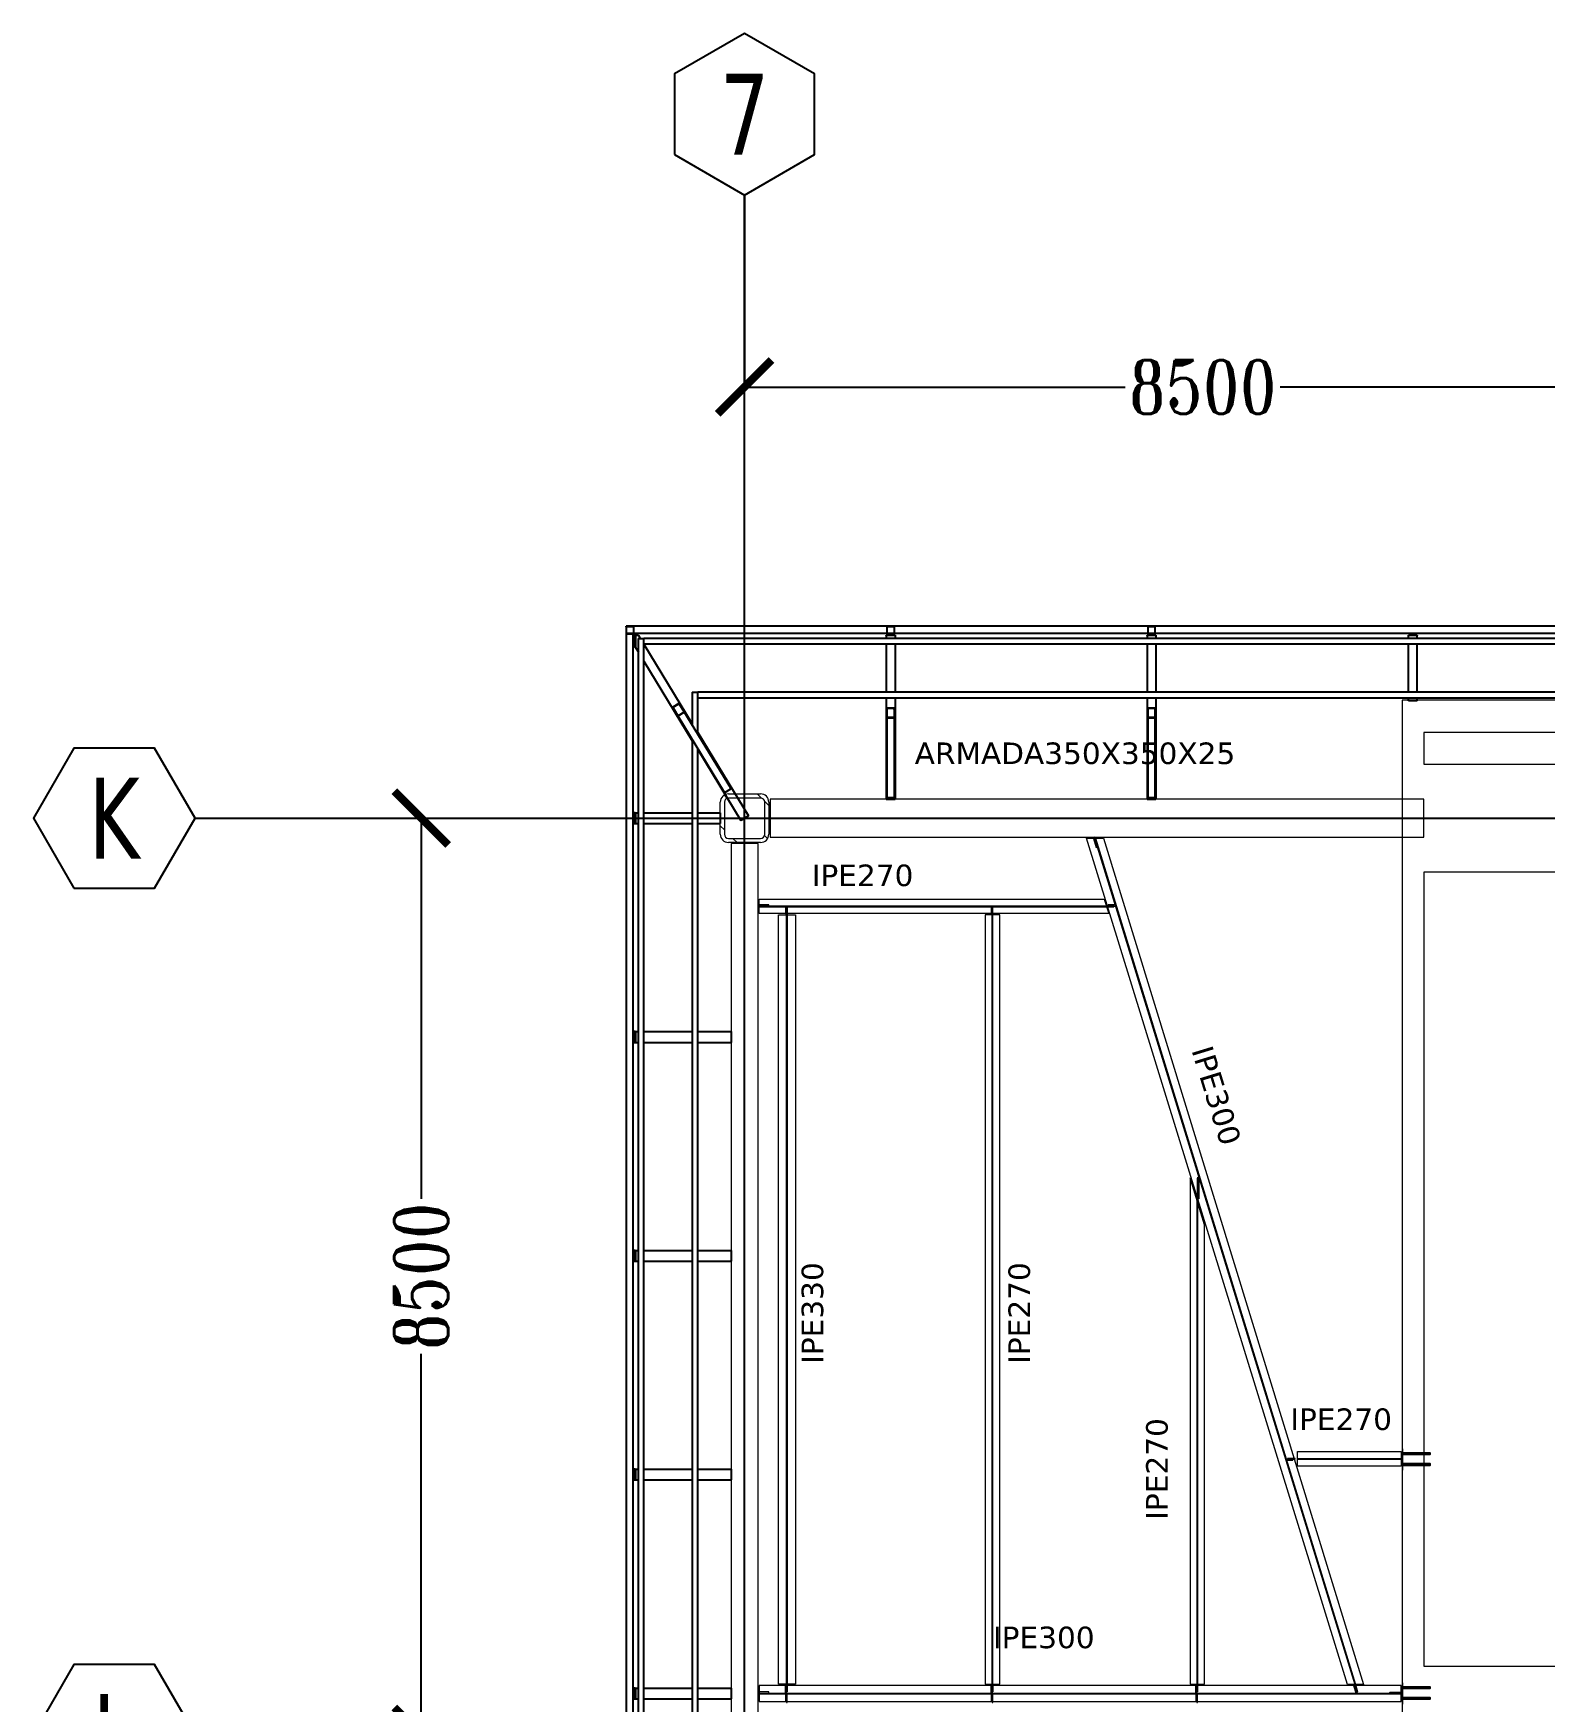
# Model space of a CAD drawing. Header units: millimetres. Extents: x -3255 to 78627, y -21906 to 33736.
# Drawn here: x -2570 to 11461, y 17295 to 32781 of the extents above; entities that cross this region are included whole.
import ezdxf
from ezdxf.enums import TextEntityAlignment as Align

# ---------------------------------------------------------------- set-up
doc = ezdxf.new("R2010")
doc.units = ezdxf.units.MM
doc.header["$LTSCALE"] = 0.9
for name, color, linetype, lineweight in [('0-3', 250, 'Continuous', 5), ('A_ALMA', 8, 'Continuous', 5), ('E_COLUMNAS-1', 254, 'Continuous', 25), ('E_COLUMNAS-2', 1, 'Continuous', 9), ('E_COLUMNAS-3', 1, 'Continuous', 35), ('E_TEXTO', 3, 'Continuous', 9), ('E_VIGAS', 8, 'Continuous', 9), ('E_VIGAS-1', 5, 'Continuous', 25), ('E_VIGAS-2', 10, 'Continuous', 25), ('E_VIGAS-3', 5, 'Continuous', 25), ('HCB-PLATINA', 4, 'Continuous', 15), ('HCB-VIGAS', 4, 'Continuous', 15), ('S-COLS-HDLN-1', 52, 'Continuous', 9), ('VIGAS_HCB', 4, 'Continuous', 15)]:
    doc.layers.add(name, color=color, linetype=linetype, lineweight=lineweight)
for name, color, linetype in [('COTAS', 8, 'Continuous'), ('HCB-ANCLAJE', 5, 'Continuous'), ('HCB-EJES', 1, 'Continuous'), ('HCB-ROTULOS', 2, 'Continuous')]:
    doc.layers.add(name, color=color, linetype=linetype)
doc.styles.add('ROMANT', font='romant.shx', dxfattribs={"width": 0.8})
doc.styles.add('VERDANA', font='verdana.ttf')
doc.dimstyles.new('1.125', dxfattribs={"dimscale": 0, "dimtxt": 500, "dimasz": 500, "dimexe": 4, "dimexo": 4, "dimgap": 15, "dimtad": 0, "dimdec": 0, "dimzin": 4, "dimdsep": 46, "dimtxsty": 'ROMANT', "dimblk": 'ARCHTICK', "dimcen": -10, "dimclrd": 256, "dimclrt": 3, "dimadec": 0, "dimazin": 0, "dimtfac": 1, "dimtdec": 0, "dimtix": 1, "dimtmove": 0, "dimatfit": 0, "dimldrblk": 'OBLIQUE', "dimfxl": 0.05, "dimtolj": 1, "dimtzin": 0, "dimarcsym": 0})

# ---------------------------------------------------------------- blocks, each defined once
blk = doc.blocks.new('EST_SFM_VIGA-METALICA-SECCION-C - EST_SFM_VIGA-METALICA-UPN160-1603255-_38_00m_N_E_-NIVEL-10 DOC')
at = {"layer": 'E_VIGAS-1'}
for p, q in [((-35.176, 0.012), (-35.176, 0.018)), ((-35.17, 0.018), (-35.176, 0.018)), ((-32.752, 0.018), (-35.112, 0.018)), ((-30.332, 0.018), (-32.694, 0.018)), ((30.113, 0.018), (-30.274, 0.018)), ((-35.175, -0.047), (-35.108, -0.047)), ((-35.107, -0.047), (-32.758, -0.047)), ((-32.756, -0.047), (-32.69, -0.047)), ((-32.689, -0.047), (-30.338, -0.047)), ((-30.336, -0.047), (-30.27, -0.047)), ((-30.269, -0.047), (30.107, -0.047))]:
    blk.add_line(p, q, dxfattribs=at)
blk = doc.blocks.new('EST_SFM_VIGA-METALICA-SECCION-C - EST_SFM_VIGA-METALICA-UPN160-1602621-_38_00m_N_E_-NIVEL-10 DOC')
at = {"layer": 'E_VIGAS-1'}
for p, q in [((-14.46, -0.016), (-14.46, 0.047)), ((-14.457, 0.047), (-14.46, 0.047)), ((14.466, 0.047), (-14.455, 0.047)), ((14.471, 0.047), (14.468, 0.047)), ((14.471, 0.047), (14.471, -0.016)), ((-14.46, -0.018), (14.471, -0.018))]:
    blk.add_line(p, q, dxfattribs=at)
blk = doc.blocks.new('EST_SFM_VIGA-METALICA-SECCION-C - EST_SFM_VIGA-METALICA-UPN100-1529610-_38_00m_N_E_-NIVEL-10 DOC')
at = {"layer": 'E_VIGAS-2'}
for p, q in [((-14.442, -0.018), (-14.442, 0.032)), ((14.393, 0.032), (-14.441, 0.032)), ((14.393, 0.032), (14.393, -0.018)), ((-14.442, -0.018), (14.393, -0.018))]:
    blk.add_line(p, q, dxfattribs=at)
blk = doc.blocks.new('EST_SFM_VIGA-METALICA-SECCION-C - EST_SFM_VIGA-METALICA-UPN100-1529678-_38_00m_N_E_-NIVEL-10 DOC')
at = {"layer": 'E_VIGAS-2'}
for p, q in [((-13.943, -0.032), (-13.943, 0.018)), ((-13.556, 0.018), (-13.943, 0.018)), ((13.374, 0.018), (-13.422, 0.018)), ((13.894, 0.018), (13.507, 0.018)), ((13.894, 0.018), (13.894, -0.032)), ((-13.942, -0.032), (-13.638, -0.032)), ((-13.504, -0.032), (13.456, -0.032)), ((13.59, -0.032), (13.893, -0.032))]:
    blk.add_line(p, q, dxfattribs=at)
blk = doc.blocks.new('EST_SFM_VIGA-METALICA-SECCION-C - EST_SFM_VIGA-METALICA-UPN100-1526554-_38_00m_N_E_-NIVEL-10 DOC')
at = {"layer": 'E_VIGAS-2'}
for p, q in [((-34.929, -0.032), (-34.929, 0.018)), ((34.942, 0.018), (-34.929, 0.018)), ((-34.929, -0.032), (34.942, -0.032))]:
    blk.add_line(p, q, dxfattribs=at)
blk = doc.blocks.new('EST_SFM_VIGA-METALICA-SECCION-C - EST_SFM_VIGA-METALICA-UPN100-1526616-_38_00m_N_E_-NIVEL-10 DOC')
at = {"layer": 'E_VIGAS-2'}
for p, q in [((-34.827, -0.018), (-34.827, 0.032)), ((34.044, 0.032), (-34.827, 0.032)), ((-34.827, -0.018), (34.044, -0.018))]:
    blk.add_line(p, q, dxfattribs=at)
blk = doc.blocks.new('EST_SCM_COLUMNA-METALICA-SECCION-CUADRADA - EST_SCM_COLUMNA-TUBULAR-CUADRADA_PTEØ_70x70 e_3mm-1587151-_38_00m_N_E_-NIVEL-10 DOC')
at = {"layer": 'E_COLUMNAS-1'}
for p, q in [((-0.035, 0.029), (-0.035, -0.029)), ((-0.032, -0.029), (-0.032, 0.029)), ((0.029, 0.035), (-0.029, 0.035)), ((-0.029, 0.032), (0.029, 0.032)), ((0.032, 0.029), (0.032, -0.029)), ((0.035, -0.029), (0.035, 0.029)), ((0.029, -0.032), (-0.029, -0.032)), ((-0.029, -0.035), (0.029, -0.035))]:
    blk.add_line(p, q, dxfattribs=at)
for centre, radius, start, end in [((-0.029, 0.029), 0.006, 90, 180), ((-0.029, 0.029), 0.003, 90, 180), ((0.029, 0.029), 0.006, 360, 90), ((0.029, 0.029), 0.003, 0, 90), ((-0.029, -0.029), 0.006, 180, 270), ((-0.029, -0.029), 0.003, 180, 270), ((0.029, -0.029), 0.003, 270, 360), ((0.029, -0.029), 0.006, 270, 360), ((0.029, -0.029), 0.006, 280, 350), ((0.029, -0.029), 0.003, 300, 330)]:
    blk.add_arc(centre, radius, start, end, dxfattribs=at)
blk = doc.blocks.new('EST_SCM_COLUMNA-METALICA-SECCION-CUADRADA - EST_SCM_COLUMNA-TUBULAR-CUADRADA_PTEØ_70x70 e_3mm-V25-_38_00m_N_E_-NIVEL-10 DOC')
at = {"layer": 'E_COLUMNAS-1'}
for p, q in [((-0.035, 0.029), (-0.035, -0.029)), ((-0.032, -0.029), (-0.032, 0.029)), ((0.029, 0.035), (-0.029, 0.035)), ((-0.029, 0.032), (0.029, 0.032)), ((0.032, 0.029), (0.032, -0.029)), ((0.035, -0.029), (0.035, 0.029)), ((0.029, -0.032), (-0.029, -0.032)), ((-0.029, -0.035), (0.029, -0.035))]:
    blk.add_line(p, q, dxfattribs=at)
for centre, radius, start, end in [((-0.029, 0.029), 0.006, 90, 180), ((-0.029, 0.029), 0.003, 90, 180), ((0.029, 0.029), 0.006, 360, 90), ((0.029, 0.029), 0.003, 0, 90), ((-0.029, -0.029), 0.006, 180, 270), ((-0.029, -0.029), 0.006, 190, 270), ((-0.029, -0.029), 0.003, 180, 270), ((-0.029, -0.029), 0.003, 210, 270), ((0.029, -0.029), 0.003, 270, 360), ((0.029, -0.029), 0.006, 270, 360), ((0.029, -0.029), 0.006, 270, 350), ((0.029, -0.029), 0.003, 270, 330)]:
    blk.add_arc(centre, radius, start, end, dxfattribs=at)
blk = doc.blocks.new('DCTIB_CNI_EST_MOD-1A-FAC_0001_rvt-2-_38_00m_N_E_-NIVEL-10 DOC')
at = {"layer": 'E_COLUMNAS-1'}
for centre, radius, start, end in [((-75.196, 167.879), 0.006, 280, 350), ((-75.196, 167.879), 0.006, 280, 350), ((-75.196, 167.879), 0.003, 300, 330), ((-75.196, 167.879), 0.003, 300, 330), ((-72.836, 167.879), 0.006, 190, 270), ((-72.836, 167.879), 0.006, 190, 270), ((-72.836, 167.879), 0.003, 210, 270), ((-72.836, 167.879), 0.003, 210, 270), ((-72.778, 167.879), 0.006, 270, 350), ((-72.778, 167.879), 0.006, 270, 350), ((-72.778, 167.879), 0.003, 270, 330), ((-72.778, 167.879), 0.003, 270, 330), ((-70.416, 167.879), 0.006, 190, 270), ((-70.416, 167.879), 0.006, 190, 270), ((-70.416, 167.879), 0.003, 210, 270), ((-70.416, 167.879), 0.003, 210, 270), ((-70.358, 167.879), 0.006, 270, 350), ((-70.358, 167.879), 0.006, 270, 350), ((-70.358, 167.879), 0.003, 270, 330), ((-70.358, 167.879), 0.003, 270, 330)]:
    blk.add_arc(centre, radius, start, end, dxfattribs=at)
at = {"layer": 'E_VIGAS-1'}
for p, q in [((-75.174, 167.865), (-75.175, 167.864)), ((-75.172, 167.87), (-75.173, 167.868)), ((-75.171, 167.875), (-75.171, 167.873)), ((-75.155, 167.859), (-75.166, 167.878)), ((-72.81, 167.876), (-72.81, 167.878)), ((-72.81, 167.864), (-72.81, 167.873)), ((-72.81, 167.859), (-72.81, 167.864)), ((-72.805, 167.878), (-72.805, 167.876)), ((-72.805, 167.873), (-72.805, 167.864)), ((-72.805, 167.864), (-72.805, 167.859)), ((-70.39, 167.876), (-70.39, 167.878)), ((-70.39, 167.864), (-70.39, 167.873)), ((-70.39, 167.859), (-70.39, 167.864)), ((-70.385, 167.878), (-70.385, 167.876)), ((-70.385, 167.873), (-70.385, 167.864)), ((-70.385, 167.864), (-70.385, 167.859)), ((-67.965, 167.864), (-67.965, 167.878)), ((-67.965, 167.859), (-67.965, 167.864)), ((-67.96, 167.878), (-67.96, 167.864)), ((-67.96, 167.864), (-67.96, 167.859)), ((-75.195, 167.791), (-75.176, 167.76)), ((-75.181, 167.84), (-75.178, 167.835)), ((-75.178, 167.826), (-75.181, 167.831)), ((-75.176, 167.859), (-75.147, 167.859)), ((-75.176, 167.858), (-75.176, 167.853)), ((-75.176, 167.853), (-75.176, 167.858)), ((-75.176, 167.749), (-75.176, 167.802)), ((-75.147, 167.858), (-75.175, 167.858)), ((-75.175, 167.858), (-75.175, 167.747)), ((-75.175, 167.747), (-75.147, 167.701)), ((-75.147, 167.858), (-75.13, 167.83)), ((-75.097, 167.777), (-74.647, 167.038)), ((-72.848, 167.858), (-72.848, 167.859)), ((-72.848, 167.859), (-72.82, 167.859)), ((-72.766, 167.858), (-72.848, 167.858)), ((-72.848, 167.858), (-72.848, 167.83)), ((-72.848, 167.78), (-72.848, 167.33)), ((-72.794, 167.859), (-72.766, 167.859)), ((-72.766, 167.859), (-72.766, 167.858)), ((-72.766, 167.858), (-72.766, 167.83)), ((-72.766, 167.78), (-72.766, 167.33)), ((-70.428, 167.858), (-70.428, 167.859)), ((-70.428, 167.859), (-70.4, 167.859)), ((-70.346, 167.858), (-70.428, 167.858)), ((-70.428, 167.858), (-70.428, 167.83)), ((-70.428, 167.78), (-70.428, 167.33)), ((-70.374, 167.859), (-70.346, 167.859)), ((-70.346, 167.859), (-70.346, 167.858)), ((-70.346, 167.858), (-70.346, 167.83)), ((-70.346, 167.78), (-70.346, 167.33)), ((-68.003, 167.859), (-67.975, 167.859)), ((-68.003, 167.858), (-68.003, 167.859)), ((-67.921, 167.858), (-68.003, 167.858)), ((-68.003, 167.83), (-68.003, 167.858)), ((-68.003, 167.33), (-68.003, 167.78)), ((-67.949, 167.859), (-67.921, 167.859)), ((-67.921, 167.859), (-67.921, 167.858)), ((-67.921, 167.83), (-67.921, 167.858)), ((-67.921, 167.33), (-67.921, 167.78)), ((-75.097, 167.619), (-74.647, 166.88)), ((-72.848, 167.28), (-72.848, 166.337)), ((-72.766, 167.28), (-72.766, 166.337)), ((-70.428, 167.28), (-70.428, 166.337)), ((-70.346, 167.28), (-70.346, 166.337)), ((-68.003, 167.252), (-68.003, 167.28)), ((-67.921, 167.252), (-68.003, 167.252)), ((-67.921, 167.252), (-67.921, 167.28)), ((-74.828, 167.188), (-74.782, 167.113)), ((-74.772, 167.226), (-74.827, 167.193)), ((-74.826, 167.191), (-74.771, 167.224)), ((-74.826, 167.188), (-74.822, 167.181)), ((-74.781, 167.114), (-74.826, 167.188)), ((-74.782, 167.113), (-74.35, 166.404)), ((-74.781, 167.114), (-74.779, 167.111)), ((-74.724, 167.146), (-74.779, 167.113)), ((-74.778, 167.111), (-74.723, 167.145)), ((-74.765, 167.216), (-74.769, 167.223)), ((-74.769, 167.223), (-74.724, 167.149)), ((-74.723, 167.15), (-74.768, 167.224)), ((-74.722, 167.146), (-74.724, 167.149)), ((-74.29, 166.44), (-74.723, 167.15)), ((-72.842, 167.18), (-72.842, 167.098)), ((-72.842, 167.098), (-72.842, 166.357)), ((-72.841, 167.18), (-72.841, 167.172)), ((-72.841, 167.098), (-72.841, 167.18)), ((-72.841, 167.098), (-72.841, 167.094)), ((-72.775, 167.184), (-72.839, 167.184)), ((-72.839, 167.182), (-72.775, 167.182)), ((-72.775, 167.096), (-72.839, 167.096)), ((-72.839, 167.094), (-72.775, 167.094)), ((-72.774, 167.172), (-72.774, 167.18)), ((-72.774, 167.18), (-72.774, 167.098)), ((-72.774, 167.094), (-72.774, 167.098)), ((-72.772, 167.098), (-72.772, 167.18)), ((-72.772, 166.357), (-72.772, 167.098)), ((-70.422, 167.18), (-70.422, 167.098)), ((-70.422, 167.098), (-70.422, 166.357)), ((-70.421, 167.18), (-70.421, 167.172)), ((-70.421, 167.098), (-70.421, 167.18)), ((-70.421, 167.098), (-70.421, 167.094)), ((-70.355, 167.184), (-70.419, 167.184)), ((-70.419, 167.182), (-70.355, 167.182)), ((-70.355, 167.096), (-70.419, 167.096)), ((-70.419, 167.094), (-70.355, 167.094)), ((-70.354, 167.172), (-70.354, 167.18)), ((-70.354, 167.18), (-70.354, 167.098)), ((-70.354, 167.094), (-70.354, 167.098)), ((-70.352, 167.098), (-70.352, 167.18)), ((-70.352, 166.357), (-70.352, 167.098)), ((-74.597, 166.956), (-74.127, 166.184)), ((-74.597, 166.798), (-74.197, 166.141)), ((-74.346, 166.402), (-74.291, 166.435)), ((-72.766, 166.337), (-72.848, 166.337)), ((-72.839, 166.353), (-72.775, 166.353)), ((-70.346, 166.337), (-70.428, 166.337)), ((-70.419, 166.353), (-70.355, 166.353)), ((-75.177, 166.212), (-75.195, 166.212)), ((-75.195, 166.165), (-75.181, 166.165)), ((-75.181, 166.16), (-75.195, 166.16)), ((-75.181, 166.165), (-75.176, 166.165)), ((-75.181, 166.165), (-75.176, 166.165)), ((-75.177, 166.165), (-75.181, 166.165)), ((-75.176, 166.16), (-75.181, 166.16)), ((-75.181, 166.16), (-75.177, 166.16)), ((-75.176, 166.16), (-75.181, 166.16)), ((-75.177, 166.175), (-75.177, 166.212)), ((-75.177, 166.212), (-75.175, 166.212)), ((-75.175, 166.112), (-75.175, 166.212)), ((-75.175, 166.212), (-75.147, 166.212)), ((-75.175, 166.212), (-75.175, 166.112)), ((-75.097, 166.212), (-74.647, 166.212)), ((-74.597, 166.212), (-74.388, 166.212)), ((-74.388, 166.212), (-74.388, 166.112)), ((-74.127, 166.184), (-74.197, 166.141)), ((-75.195, 166.112), (-75.177, 166.112)), ((-75.177, 166.112), (-75.177, 166.15)), ((-75.175, 166.112), (-75.177, 166.112)), ((-75.175, 166.112), (-75.147, 166.112)), ((-75.097, 166.112), (-74.647, 166.112)), ((-74.597, 166.112), (-74.388, 166.112)), ((-75.177, 164.182), (-75.195, 164.182)), ((-75.177, 164.145), (-75.177, 164.182)), ((-75.177, 164.182), (-75.175, 164.182)), ((-75.175, 164.082), (-75.175, 164.182)), ((-75.175, 164.182), (-75.147, 164.182)), ((-75.175, 164.182), (-75.175, 164.082)), ((-75.097, 164.182), (-74.647, 164.182)), ((-74.597, 164.182), (-74.287, 164.182)), ((-74.287, 164.182), (-74.287, 164.082)), ((-75.195, 164.135), (-75.181, 164.135)), ((-75.181, 164.13), (-75.195, 164.13)), ((-75.195, 164.082), (-75.177, 164.082)), ((-75.181, 164.135), (-75.176, 164.135)), ((-75.181, 164.135), (-75.176, 164.135)), ((-75.177, 164.135), (-75.181, 164.135)), ((-75.176, 164.13), (-75.181, 164.13)), ((-75.181, 164.13), (-75.177, 164.13)), ((-75.176, 164.13), (-75.181, 164.13)), ((-75.177, 164.082), (-75.177, 164.12)), ((-75.175, 164.082), (-75.177, 164.082)), ((-75.175, 164.082), (-75.147, 164.082)), ((-75.097, 164.082), (-74.647, 164.082)), ((-74.597, 164.082), (-74.287, 164.082)), ((-75.177, 162.152), (-75.195, 162.152)), ((-75.177, 162.115), (-75.177, 162.152)), ((-75.177, 162.152), (-75.175, 162.152)), ((-75.175, 162.052), (-75.175, 162.152)), ((-75.175, 162.152), (-75.147, 162.152)), ((-75.175, 162.152), (-75.175, 162.052)), ((-75.097, 162.152), (-74.647, 162.152)), ((-74.597, 162.152), (-74.287, 162.152)), ((-74.287, 162.152), (-74.287, 162.052)), ((-75.195, 162.105), (-75.181, 162.105)), ((-75.181, 162.1), (-75.195, 162.1)), ((-75.195, 162.052), (-75.177, 162.052)), ((-75.181, 162.105), (-75.176, 162.105)), ((-75.181, 162.105), (-75.176, 162.105)), ((-75.177, 162.105), (-75.181, 162.105)), ((-75.176, 162.1), (-75.181, 162.1)), ((-75.181, 162.1), (-75.177, 162.1)), ((-75.176, 162.1), (-75.181, 162.1)), ((-75.177, 162.052), (-75.177, 162.09)), ((-75.175, 162.052), (-75.177, 162.052)), ((-75.175, 162.052), (-75.147, 162.052)), ((-75.097, 162.052), (-74.647, 162.052)), ((-74.597, 162.052), (-74.287, 162.052)), ((-75.177, 160.123), (-75.195, 160.123)), ((-75.177, 160.085), (-75.177, 160.123)), ((-75.177, 160.123), (-75.175, 160.123)), ((-75.175, 160.023), (-75.175, 160.123)), ((-75.175, 160.123), (-75.147, 160.123)), ((-75.175, 160.123), (-75.175, 160.023)), ((-75.097, 160.123), (-74.647, 160.123)), ((-74.597, 160.123), (-74.287, 160.123)), ((-74.287, 160.123), (-74.287, 160.023)), ((-75.195, 160.075), (-75.181, 160.075)), ((-75.181, 160.07), (-75.195, 160.07)), ((-75.195, 160.023), (-75.177, 160.023)), ((-75.181, 160.075), (-75.176, 160.075)), ((-75.181, 160.075), (-75.176, 160.075)), ((-75.177, 160.075), (-75.181, 160.075)), ((-75.176, 160.07), (-75.181, 160.07)), ((-75.181, 160.07), (-75.177, 160.07)), ((-75.176, 160.07), (-75.181, 160.07)), ((-75.177, 160.023), (-75.177, 160.06)), ((-75.175, 160.023), (-75.177, 160.023)), ((-75.175, 160.023), (-75.147, 160.023)), ((-75.097, 160.023), (-74.647, 160.023)), ((-74.597, 160.023), (-74.287, 160.023)), ((-75.177, 158.093), (-75.195, 158.093)), ((-75.195, 158.045), (-75.181, 158.045)), ((-75.181, 158.04), (-75.195, 158.04)), ((-75.195, 157.993), (-75.177, 157.993)), ((-75.181, 158.045), (-75.176, 158.045)), ((-75.181, 158.045), (-75.176, 158.045)), ((-75.177, 158.045), (-75.181, 158.045)), ((-75.176, 158.04), (-75.181, 158.04)), ((-75.181, 158.04), (-75.177, 158.04)), ((-75.176, 158.04), (-75.181, 158.04)), ((-75.177, 158.055), (-75.177, 158.093)), ((-75.177, 158.093), (-75.175, 158.093)), ((-75.177, 157.993), (-75.177, 158.03)), ((-75.175, 157.993), (-75.177, 157.993)), ((-75.175, 157.993), (-75.175, 158.093)), ((-75.175, 158.093), (-75.147, 158.093)), ((-75.175, 158.093), (-75.175, 157.993)), ((-75.175, 157.993), (-75.147, 157.993)), ((-75.097, 158.093), (-74.647, 158.093)), ((-75.097, 157.993), (-74.647, 157.993)), ((-74.597, 158.093), (-74.287, 158.093)), ((-74.597, 157.993), (-74.287, 157.993)), ((-74.287, 158.093), (-74.287, 157.993))]:
    blk.add_line(p, q, dxfattribs=at)
at = {"layer": 'E_VIGAS-1', "flags": 128}
for points in [[(-75.195, 167.863), (-75.191, 167.857), (-75.186, 167.848), (-75.181, 167.84)], [(-75.17, 167.878), (-75.171, 167.874), (-75.172, 167.869), (-75.175, 167.864), (-75.178, 167.861), (-75.182, 167.857), (-75.186, 167.855), (-75.19, 167.854)], [(-75.181, 167.831), (-75.186, 167.838), (-75.191, 167.847), (-75.195, 167.854)], [(-75.175, 167.747), (-75.176, 167.747), (-75.176, 167.749)], [(-75.147, 167.859), (-75.147, 167.858), (-75.147, 167.858)], [(-74.827, 167.193), (-74.828, 167.192), (-74.828, 167.192), (-74.828, 167.191), (-74.828, 167.19), (-74.828, 167.189), (-74.828, 167.188), (-74.828, 167.188)], [(-74.826, 167.188), (-74.826, 167.189), (-74.827, 167.189), (-74.827, 167.19), (-74.827, 167.19), (-74.826, 167.19), (-74.826, 167.191), (-74.826, 167.191)], [(-74.782, 167.113), (-74.782, 167.113), (-74.781, 167.112), (-74.78, 167.112), (-74.78, 167.111), (-74.779, 167.111), (-74.778, 167.111), (-74.778, 167.111)], [(-74.779, 167.113), (-74.779, 167.113), (-74.779, 167.113), (-74.78, 167.113), (-74.78, 167.113), (-74.78, 167.113), (-74.781, 167.114), (-74.781, 167.114)], [(-74.768, 167.224), (-74.768, 167.225), (-74.769, 167.225), (-74.77, 167.226), (-74.77, 167.226), (-74.771, 167.226), (-74.772, 167.226), (-74.772, 167.226)], [(-74.771, 167.224), (-74.771, 167.224), (-74.771, 167.224), (-74.771, 167.224), (-74.77, 167.224), (-74.77, 167.224), (-74.77, 167.224), (-74.769, 167.224), (-74.769, 167.223)], [(-74.724, 167.149), (-74.724, 167.149), (-74.724, 167.148), (-74.723, 167.148), (-74.724, 167.147), (-74.724, 167.147), (-74.724, 167.147), (-74.724, 167.146)], [(-74.723, 167.145), (-74.722, 167.145), (-74.722, 167.146), (-74.722, 167.146), (-74.722, 167.147), (-74.722, 167.148), (-74.722, 167.149), (-74.723, 167.15)], [(-72.839, 167.184), (-72.84, 167.184), (-72.84, 167.184), (-72.841, 167.183), (-72.841, 167.183), (-72.842, 167.182), (-72.842, 167.181), (-72.842, 167.18)], [(-72.842, 167.098), (-72.842, 167.097), (-72.842, 167.096), (-72.841, 167.095), (-72.841, 167.095), (-72.84, 167.094), (-72.84, 167.094), (-72.839, 167.094)], [(-72.841, 167.18), (-72.841, 167.181), (-72.84, 167.181), (-72.84, 167.182), (-72.84, 167.182), (-72.84, 167.182), (-72.839, 167.182), (-72.839, 167.182)], [(-72.839, 167.096), (-72.839, 167.096), (-72.84, 167.096), (-72.84, 167.096), (-72.84, 167.096), (-72.84, 167.097), (-72.841, 167.097), (-72.841, 167.098)], [(-72.772, 167.18), (-72.772, 167.181), (-72.772, 167.182), (-72.773, 167.183), (-72.773, 167.183), (-72.774, 167.184), (-72.774, 167.184), (-72.775, 167.184)], [(-72.775, 167.182), (-72.775, 167.182), (-72.774, 167.182), (-72.774, 167.182), (-72.774, 167.182), (-72.774, 167.181), (-72.774, 167.181), (-72.774, 167.18)], [(-72.775, 167.094), (-72.774, 167.094), (-72.774, 167.094), (-72.773, 167.095), (-72.773, 167.095), (-72.772, 167.096), (-72.772, 167.097), (-72.772, 167.098)], [(-72.774, 167.098), (-72.774, 167.097), (-72.774, 167.097), (-72.774, 167.096), (-72.774, 167.096), (-72.774, 167.096), (-72.775, 167.096), (-72.775, 167.096)], [(-70.419, 167.184), (-70.42, 167.184), (-70.42, 167.184), (-70.421, 167.183), (-70.421, 167.183), (-70.422, 167.182), (-70.422, 167.181), (-70.422, 167.18)], [(-70.422, 167.098), (-70.422, 167.097), (-70.422, 167.096), (-70.421, 167.095), (-70.421, 167.095), (-70.42, 167.094), (-70.42, 167.094), (-70.419, 167.094)], [(-70.421, 167.18), (-70.421, 167.181), (-70.42, 167.181), (-70.42, 167.182), (-70.42, 167.182), (-70.42, 167.182), (-70.419, 167.182), (-70.419, 167.182)], [(-70.419, 167.096), (-70.419, 167.096), (-70.42, 167.096), (-70.42, 167.096), (-70.42, 167.096), (-70.42, 167.097), (-70.421, 167.097), (-70.421, 167.098)], [(-70.352, 167.18), (-70.352, 167.181), (-70.352, 167.182), (-70.353, 167.183), (-70.353, 167.183), (-70.354, 167.184), (-70.354, 167.184), (-70.355, 167.184)], [(-70.355, 167.182), (-70.355, 167.182), (-70.354, 167.182), (-70.354, 167.182), (-70.354, 167.182), (-70.354, 167.181), (-70.354, 167.181), (-70.354, 167.18)], [(-70.355, 167.094), (-70.354, 167.094), (-70.354, 167.094), (-70.353, 167.095), (-70.353, 167.095), (-70.352, 167.096), (-70.352, 167.097), (-70.352, 167.098)], [(-70.354, 167.098), (-70.354, 167.097), (-70.354, 167.097), (-70.354, 167.096), (-70.354, 167.096), (-70.354, 167.096), (-70.355, 167.096), (-70.355, 167.096)], [(-74.35, 166.404), (-74.35, 166.403), (-74.349, 166.403), (-74.348, 166.402), (-74.348, 166.402), (-74.347, 166.402), (-74.346, 166.402), (-74.346, 166.402)], [(-74.291, 166.435), (-74.29, 166.436), (-74.29, 166.436), (-74.29, 166.437), (-74.29, 166.438), (-74.29, 166.439), (-74.29, 166.44), (-74.29, 166.44)], [(-72.842, 166.357), (-72.842, 166.356), (-72.842, 166.355), (-72.841, 166.355), (-72.841, 166.354), (-72.84, 166.354), (-72.84, 166.353), (-72.839, 166.353)], [(-72.775, 166.353), (-72.774, 166.353), (-72.774, 166.354), (-72.773, 166.354), (-72.773, 166.355), (-72.772, 166.355), (-72.772, 166.356), (-72.772, 166.357)], [(-70.422, 166.357), (-70.422, 166.356), (-70.422, 166.355), (-70.421, 166.355), (-70.421, 166.354), (-70.42, 166.354), (-70.42, 166.353), (-70.419, 166.353)], [(-70.355, 166.353), (-70.354, 166.353), (-70.354, 166.354), (-70.353, 166.354), (-70.353, 166.355), (-70.352, 166.355), (-70.352, 166.356), (-70.352, 166.357)]]:
    blk.add_lwpolyline(points, dxfattribs=at)
at = {"layer": 'E_VIGAS-1'}
for points, knots in [([(-72.82, 167.859), (-72.819, 167.859), (-72.818, 167.859), (-72.815, 167.859), (-72.813, 167.86), (-72.811, 167.86), (-72.81, 167.862), (-72.81, 167.863), (-72.81, 167.864)], [0, 0, 0, 0, 0.142857, 0.285714, 0.428571, 0.571429, 0.785714, 1, 1, 1, 1]), ([(-72.81, 167.864), (-72.81, 167.863), (-72.81, 167.862), (-72.812, 167.86), (-72.813, 167.86), (-72.815, 167.859), (-72.816, 167.859), (-72.817, 167.859), (-72.819, 167.859), (-72.82, 167.859)], [0, 0, 0, 0, 0.285714, 0.428571, 0.571429, 0.678571, 0.732143, 0.785714, 1, 1, 1, 1]), ([(-72.794, 167.859), (-72.795, 167.859), (-72.796, 167.859), (-72.799, 167.859), (-72.801, 167.86), (-72.803, 167.86), (-72.804, 167.862), (-72.805, 167.863), (-72.805, 167.864)], [0, 0, 0, 0, 0.142857, 0.285714, 0.428571, 0.571429, 0.785714, 1, 1, 1, 1]), ([(-72.805, 167.864), (-72.805, 167.863), (-72.804, 167.862), (-72.803, 167.86), (-72.801, 167.86), (-72.8, 167.859), (-72.799, 167.859), (-72.797, 167.859), (-72.795, 167.859), (-72.794, 167.859)], [0, 0, 0, 0, 0.285714, 0.428571, 0.571429, 0.678571, 0.732143, 0.785714, 1, 1, 1, 1]), ([(-70.4, 167.859), (-70.399, 167.859), (-70.398, 167.859), (-70.395, 167.859), (-70.393, 167.86), (-70.391, 167.86), (-70.39, 167.862), (-70.39, 167.863), (-70.39, 167.864)], [0, 0, 0, 0, 0.142857, 0.285714, 0.428571, 0.571429, 0.785714, 1, 1, 1, 1]), ([(-70.39, 167.864), (-70.39, 167.863), (-70.39, 167.862), (-70.392, 167.86), (-70.393, 167.86), (-70.395, 167.859), (-70.396, 167.859), (-70.397, 167.859), (-70.399, 167.859), (-70.4, 167.859)], [0, 0, 0, 0, 0.285714, 0.428571, 0.571429, 0.678571, 0.732143, 0.785714, 1, 1, 1, 1]), ([(-70.374, 167.859), (-70.375, 167.859), (-70.376, 167.859), (-70.379, 167.859), (-70.381, 167.86), (-70.383, 167.86), (-70.384, 167.862), (-70.385, 167.863), (-70.385, 167.864)], [0, 0, 0, 0, 0.142857, 0.285714, 0.428571, 0.571429, 0.785714, 1, 1, 1, 1]), ([(-70.385, 167.864), (-70.385, 167.863), (-70.384, 167.862), (-70.383, 167.86), (-70.381, 167.86), (-70.38, 167.859), (-70.379, 167.859), (-70.377, 167.859), (-70.375, 167.859), (-70.374, 167.859)], [0, 0, 0, 0, 0.285714, 0.428571, 0.571429, 0.678571, 0.732143, 0.785714, 1, 1, 1, 1]), ([(-67.965, 167.864), (-67.965, 167.863), (-67.965, 167.862), (-67.967, 167.86), (-67.968, 167.86), (-67.97, 167.859), (-67.971, 167.859), (-67.972, 167.859), (-67.974, 167.859), (-67.975, 167.859)], [0, 0, 0, 0, 0.285714, 0.428571, 0.571429, 0.678571, 0.732143, 0.785714, 1, 1, 1, 1]), ([(-67.975, 167.859), (-67.974, 167.859), (-67.973, 167.859), (-67.97, 167.859), (-67.968, 167.86), (-67.966, 167.86), (-67.965, 167.862), (-67.965, 167.863), (-67.965, 167.864)], [0, 0, 0, 0, 0.142857, 0.285714, 0.428571, 0.571429, 0.785714, 1, 1, 1, 1]), ([(-67.96, 167.864), (-67.96, 167.863), (-67.959, 167.862), (-67.958, 167.86), (-67.956, 167.86), (-67.955, 167.859), (-67.954, 167.859), (-67.952, 167.859), (-67.95, 167.859), (-67.949, 167.859)], [0, 0, 0, 0, 0.285714, 0.428571, 0.571429, 0.678571, 0.732143, 0.785714, 1, 1, 1, 1]), ([(-67.949, 167.859), (-67.95, 167.859), (-67.951, 167.859), (-67.954, 167.859), (-67.956, 167.86), (-67.958, 167.86), (-67.959, 167.862), (-67.96, 167.863), (-67.96, 167.864)], [0, 0, 0, 0, 0.142857, 0.285714, 0.428571, 0.571429, 0.785714, 1, 1, 1, 1]), ([(-75.181, 167.84), (-75.181, 167.84), (-75.181, 167.839), (-75.18, 167.839), (-75.18, 167.838), (-75.179, 167.838), (-75.179, 167.838), (-75.179, 167.838), (-75.178, 167.838), (-75.178, 167.838), (-75.178, 167.839), (-75.178, 167.839), (-75.177, 167.84), (-75.177, 167.84), (-75.177, 167.84), (-75.177, 167.84), (-75.177, 167.84), (-75.177, 167.841), (-75.177, 167.841), (-75.177, 167.842), (-75.177, 167.842), (-75.177, 167.843), (-75.177, 167.843), (-75.177, 167.843), (-75.177, 167.843), (-75.177, 167.844), (-75.177, 167.844), (-75.177, 167.845), (-75.176, 167.846), (-75.176, 167.847), (-75.176, 167.848), (-75.176, 167.85), (-75.176, 167.852), (-75.176, 167.853)], [0, 0, 0, 0, 0.071429, 0.142857, 0.160714, 0.178571, 0.214286, 0.25, 0.285714, 0.321429, 0.357143, 0.392857, 0.410714, 0.419643, 0.428571, 0.4375, 0.446429, 0.464286, 0.5, 0.535714, 0.553571, 0.5625, 0.571429, 0.580357, 0.589286, 0.607143, 0.642857, 0.678571, 0.714286, 0.75, 0.785714, 0.857143, 1, 1, 1, 1]), ([(-75.178, 167.838), (-75.178, 167.838), (-75.179, 167.838), (-75.179, 167.838), (-75.179, 167.838), (-75.18, 167.838), (-75.18, 167.839), (-75.181, 167.839), (-75.181, 167.84), (-75.181, 167.84)], [0.7142857, 0.7142857, 0.7142857, 0.7142857, 0.75, 0.7857143, 0.8214286, 0.8392857, 0.8571429, 0.9285714, 1, 1, 1, 1]), ([(-75.176, 167.802), (-75.176, 167.803), (-75.176, 167.807), (-75.177, 167.811), (-75.177, 167.815), (-75.178, 167.821), (-75.179, 167.826), (-75.181, 167.83), (-75.181, 167.831)], [0, 0, 0, 0, 0.142857, 0.285714, 0.428571, 0.571429, 0.857143, 1, 1, 1, 1]), ([(-75.176, 167.853), (-75.176, 167.852), (-75.176, 167.85), (-75.176, 167.848), (-75.176, 167.847), (-75.176, 167.846), (-75.177, 167.845), (-75.177, 167.844), (-75.177, 167.844), (-75.177, 167.843), (-75.177, 167.843), (-75.177, 167.843), (-75.177, 167.843)], [0, 0, 0, 0, 0.1428571, 0.2142857, 0.25, 0.2857143, 0.3214286, 0.3571429, 0.3928571, 0.4107143, 0.4196429, 0.4285714, 0.4285714, 0.4285714, 0.4285714]), ([(-75.176, 167.859), (-75.176, 167.859), (-75.176, 167.858), (-75.175, 167.858), (-75.175, 167.858)], [0, 0, 0, 0, 0.5, 0.908612, 0.908612, 0.908612, 0.908612]), ([(-75.181, 166.165), (-75.181, 166.165), (-75.18, 166.165), (-75.179, 166.166), (-75.178, 166.167), (-75.177, 166.168), (-75.177, 166.17), (-75.177, 166.171), (-75.177, 166.172), (-75.177, 166.174), (-75.177, 166.175)], [0, 0, 0, 0, 0.142857, 0.285714, 0.428571, 0.571429, 0.678571, 0.732143, 0.785714, 1, 1, 1, 1]), ([(-75.177, 166.15), (-75.177, 166.151), (-75.177, 166.152), (-75.177, 166.154), (-75.177, 166.156), (-75.178, 166.158), (-75.179, 166.159), (-75.181, 166.16), (-75.181, 166.16)], [0, 0, 0, 0, 0.142857, 0.285714, 0.428571, 0.571429, 0.785714, 1, 1, 1, 1]), ([(-75.181, 164.135), (-75.181, 164.135), (-75.18, 164.135), (-75.179, 164.136), (-75.178, 164.137), (-75.177, 164.138), (-75.177, 164.14), (-75.177, 164.141), (-75.177, 164.142), (-75.177, 164.144), (-75.177, 164.145)], [0, 0, 0, 0, 0.142857, 0.285714, 0.428571, 0.571429, 0.678571, 0.732143, 0.785714, 1, 1, 1, 1]), ([(-75.177, 164.12), (-75.177, 164.121), (-75.177, 164.122), (-75.177, 164.124), (-75.177, 164.126), (-75.178, 164.128), (-75.179, 164.129), (-75.181, 164.13), (-75.181, 164.13)], [0, 0, 0, 0, 0.142857, 0.285714, 0.428571, 0.571429, 0.785714, 1, 1, 1, 1]), ([(-75.181, 162.105), (-75.181, 162.105), (-75.18, 162.105), (-75.179, 162.106), (-75.178, 162.107), (-75.177, 162.108), (-75.177, 162.11), (-75.177, 162.111), (-75.177, 162.112), (-75.177, 162.114), (-75.177, 162.115)], [0, 0, 0, 0, 0.142857, 0.285714, 0.428571, 0.571429, 0.678571, 0.732143, 0.785714, 1, 1, 1, 1]), ([(-75.177, 162.09), (-75.177, 162.091), (-75.177, 162.092), (-75.177, 162.094), (-75.177, 162.096), (-75.178, 162.098), (-75.179, 162.099), (-75.181, 162.1), (-75.181, 162.1)], [0, 0, 0, 0, 0.142857, 0.285714, 0.428571, 0.571429, 0.785714, 1, 1, 1, 1]), ([(-75.181, 160.075), (-75.181, 160.075), (-75.18, 160.075), (-75.179, 160.076), (-75.178, 160.077), (-75.177, 160.079), (-75.177, 160.08), (-75.177, 160.081), (-75.177, 160.082), (-75.177, 160.084), (-75.177, 160.085)], [0, 0, 0, 0, 0.142857, 0.285714, 0.428571, 0.571429, 0.678571, 0.732143, 0.785714, 1, 1, 1, 1]), ([(-75.177, 160.06), (-75.177, 160.061), (-75.177, 160.062), (-75.177, 160.064), (-75.177, 160.066), (-75.178, 160.068), (-75.179, 160.069), (-75.181, 160.07), (-75.181, 160.07)], [0, 0, 0, 0, 0.142857, 0.285714, 0.428571, 0.571429, 0.785714, 1, 1, 1, 1]), ([(-75.181, 158.045), (-75.181, 158.045), (-75.18, 158.045), (-75.179, 158.046), (-75.178, 158.047), (-75.177, 158.049), (-75.177, 158.05), (-75.177, 158.051), (-75.177, 158.053), (-75.177, 158.054), (-75.177, 158.055)], [0, 0, 0, 0, 0.142857, 0.285714, 0.428571, 0.571429, 0.678571, 0.732143, 0.785714, 1, 1, 1, 1]), ([(-75.177, 158.03), (-75.177, 158.031), (-75.177, 158.032), (-75.177, 158.035), (-75.177, 158.036), (-75.178, 158.038), (-75.179, 158.039), (-75.181, 158.04), (-75.181, 158.04)], [0, 0, 0, 0, 0.142857, 0.285714, 0.428571, 0.571429, 0.785714, 1, 1, 1, 1])]:
    blk.add_open_spline(points, degree=3, knots=knots, dxfattribs=at)
for points in [[(-75.181, 167.831), (-75.18, 167.829), (-75.179, 167.826), (-75.178, 167.824)], [(-75.177, 167.815), (-75.177, 167.813), (-75.176, 167.809), (-75.176, 167.804), (-75.176, 167.802)]]:
    blk.add_open_spline(points, degree=3, dxfattribs=at)
at = {"layer": 'E_COLUMNAS-1', "color": 9}
blk.add_blockref('EST_SCM_COLUMNA-METALICA-SECCION-CUADRADA - EST_SCM_COLUMNA-TUBULAR-CUADRADA_PTEØ_70x70 e_3mm-1587151-_38_00m_N_E_-NIVEL-10 DOC', (-75.225, 167.908), dxfattribs=at)
at = {"layer": 'E_COLUMNAS-1'}
for p in [(-72.807, 167.908), (-70.387, 167.908)]:
    blk.add_blockref('EST_SCM_COLUMNA-METALICA-SECCION-CUADRADA - EST_SCM_COLUMNA-TUBULAR-CUADRADA_PTEØ_70x70 e_3mm-V25-_38_00m_N_E_-NIVEL-10 DOC', p, dxfattribs=at)
at = {"layer": 'E_VIGAS-1'}
for name, p in [('EST_SFM_VIGA-METALICA-SECCION-C - EST_SFM_VIGA-METALICA-UPN160-1603255-_38_00m_N_E_-NIVEL-10 DOC', (-40.084, 167.925)), ('EST_SFM_VIGA-METALICA-SECCION-C - EST_SFM_VIGA-METALICA-UPN100-1526554-_38_00m_N_E_-NIVEL-10 DOC', (-40.169, 167.812)), ('EST_SFM_VIGA-METALICA-SECCION-C - EST_SFM_VIGA-METALICA-UPN100-1526616-_38_00m_N_E_-NIVEL-10 DOC', (-39.77, 167.298))]:
    blk.add_blockref(name, p, dxfattribs=at)
for name, p, rotation in [('EST_SFM_VIGA-METALICA-SECCION-C - EST_SFM_VIGA-METALICA-UPN160-1602621-_38_00m_N_E_-NIVEL-10 DOC', (-75.242, 153.418), 270), ('EST_SFM_VIGA-METALICA-SECCION-C - EST_SFM_VIGA-METALICA-UPN100-1529610-_38_00m_N_E_-NIVEL-10 DOC', (-75.13, 153.388), 269.9999999999999), ('EST_SFM_VIGA-METALICA-SECCION-C - EST_SFM_VIGA-METALICA-UPN100-1529678-_38_00m_N_E_-NIVEL-10 DOC', (-74.615, 153.388), 270.0000000000001)]:
    blk.add_blockref(name, p, dxfattribs=dict(at, rotation=rotation))
blk = doc.blocks.new('EST_SCM_COLUMNA-METALICA-SECCION-CUADRADA - EST_SCM_COLUMNA-TUBULAR-CUADRADA_ARMADA_450X450X38-V40-_38_00m_N_E_-NIVEL-10 DOC')
at = {"layer": 'S-COLS-HDLN-1'}
h = blk.add_hatch(dxfattribs=at)
h.set_pattern_fill('FP_21', color=256, style=0, pattern_type=2)
h.set_pattern_definition([(135, (74.162, -166.162), (-0.15909903, -0.15909903), [])])
h.paths.add_polyline_path([(-0.149, -0.225), (0.149, -0.225), (0.178, -0.219), (0.203, -0.203), (0.22, -0.174), (0.225, -0.149), (0.225, 0.149), (0.219, 0.178), (0.203, 0.203), (0.178, 0.219), (0.149, 0.225), (-0.149, 0.225), (-0.178, 0.219), (-0.203, 0.203), (-0.219, 0.178), (-0.225, 0.149), (-0.225, -0.149), (-0.219, -0.178), (-0.203, -0.203), (-0.178, -0.219), (-0.169, -0.221)])
h.paths.add_polyline_path([(-0.125, -0.187), (-0.149, -0.187), (-0.168, -0.182), (-0.182, -0.168), (-0.187, -0.149), (-0.187, 0.149), (-0.182, 0.168), (-0.168, 0.182), (-0.149, 0.187), (0.149, 0.187), (0.168, 0.182), (0.182, 0.168), (0.187, 0.149), (0.187, -0.149), (0.182, -0.168), (0.168, -0.182), (0.149, -0.187), (0.034, -0.187)])
at = {"layer": 'E_COLUMNAS-2'}
for p, q in [((-0.149, 0.225), (0.149, 0.225)), ((0.149, 0.187), (-0.149, 0.187)), ((-0.225, -0.149), (-0.225, 0.149)), ((-0.187, 0.149), (-0.187, -0.149)), ((0.187, -0.149), (0.187, 0.149)), ((0.225, 0.149), (0.225, -0.149)), ((-0.149, -0.187), (0.149, -0.187)), ((0.149, -0.225), (-0.149, -0.225))]:
    blk.add_line(p, q, dxfattribs=at)
for centre, radius, start, end in [((-0.149, 0.149), 0.076, 90, 180), ((-0.149, 0.149), 0.038, 90, 180), ((0.149, 0.149), 0.076, 0, 90), ((0.149, 0.149), 0.038, 360, 90), ((-0.149, -0.149), 0.076, 180, 270), ((-0.149, -0.149), 0.038, 180, 270), ((0.149, -0.149), 0.076, 270, 0), ((0.149, -0.149), 0.038, 270, 360)]:
    blk.add_arc(centre, radius, start, end, dxfattribs=at)
blk = doc.blocks.new('_ArchTick')
at = {"color": 0, "linetype": 'ByBlock', "const_width": 0.15}
blk.add_lwpolyline([(-0.5, -0.5), (0.5, 0.5)], dxfattribs=at)
blk = doc.blocks.new('*D593')
at = {"layer": 'COTAS', "color": 0, "lineweight": -2, "transparency": 16777216}
for p, q in [((-1066, 25500), (1033, 25500)), ((-1066, 17000), (1033, 17000))]:
    blk.add_line(p, q, dxfattribs=at)
at = {"layer": 'COTAS', "lineweight": -2, "transparency": 16777216}
for p, q in [((1029, 25500), (1029, 21970)), ((1029, 17000), (1029, 20530))]:
    blk.add_line(p, q, dxfattribs=at)
at = {"layer": 'Defpoints', "color": 0, "transparency": 16777216}
for p in [(-1070, 25500), (1029, 25500), (-1070, 17000)]:
    blk.add_point(p, dxfattribs=at)
at = {"layer": 'COTAS', "lineweight": -2, "transparency": 16777216, "xscale": 500, "yscale": 500, "zscale": 500}
for p, rotation in [((1029, 25500), 90), ((1029, 17000), 270)]:
    blk.add_blockref('_ArchTick', p, dxfattribs=dict(at, rotation=rotation))
at = {"layer": 'COTAS', "color": 3, "transparency": 16777216, "insert": (1029, 21250), "char_height": 500, "attachment_point": 5, "rotation": 90, "style": 'ROMANT'}
blk.add_mtext('\\A1;8500', dxfattribs=at)
blk = doc.blocks.new('_Oblique')
at = {"color": 0, "linetype": 'ByBlock', "lineweight": -2}
blk.add_line((-0.5, -0.5), (0.5, 0.5), dxfattribs=at)
blk = doc.blocks.new('*D597')
at = {"layer": 'COTAS', "color": 0, "lineweight": -2, "transparency": 16777216}
for p, q in [((4029, 31277), (4029, 29496)), ((12529, 31277), (12529, 29496))]:
    blk.add_line(p, q, dxfattribs=at)
at = {"layer": 'COTAS', "lineweight": -2, "transparency": 16777216}
for p, q in [((4029, 29500), (7559, 29500)), ((12529, 29500), (8998, 29500))]:
    blk.add_line(p, q, dxfattribs=at)
at = {"layer": 'Defpoints', "color": 0, "transparency": 16777216}
for p in [(4029, 31281), (12529, 31281), (4029, 29500)]:
    blk.add_point(p, dxfattribs=at)
at = {"layer": 'COTAS', "lineweight": -2, "transparency": 16777216, "xscale": 500, "yscale": 500, "zscale": 500, "rotation": 180}
blk.add_blockref('_ArchTick', (4029, 29500), dxfattribs=at)
at = {"layer": 'COTAS', "lineweight": -2, "transparency": 16777216, "xscale": 500, "yscale": 500, "zscale": 500}
blk.add_blockref('_ArchTick', (12529, 29500), dxfattribs=at)
at = {"layer": 'COTAS', "color": 3, "transparency": 16777216, "insert": (8279, 29500), "char_height": 500, "attachment_point": 5, "style": 'ROMANT'}
blk.add_mtext('\\A1;8500', dxfattribs=at)
blk = doc.blocks.new('CX-CONC')
at = {"layer": 'HCB-ANCLAJE'}
for points in [[(-50, -8), (-46, -6), (-42, -8), (-40, -8), (-38, -14), (-38, -52), (-38, -256), (-54, -256), (-54, -52), (-54, -14), (-52, -8)], [(50, -8), (54, -6), (58, -8), (60, -8), (62, -14), (62, -52), (62, -256), (46, -256), (46, -52), (46, -14), (48, -8)]]:
    blk.add_lwpolyline(points, close=True, dxfattribs=at)
at = {"layer": 'HCB-PLATINA'}
blk.add_lwpolyline([(-100, -6), (100, -6), (100, 0), (-100, 0)], close=True, dxfattribs=at)

msp = doc.modelspace()

# ---------------------------------------------------------------- linework, layer by layer
msp.add_lwpolyline([(10129.7, 17383.7), (10019.7, 17383.7), (10019.7, 17389.7), (10129.7, 17389.7)], close=True)
at = {"layer": 'A_ALMA'}
for p, q in [((7276.4, 25315.2), (9689.8, 17462)), ((7283.8, 25315.2), (9697.2, 17462)), ((4164.7, 24685.5), (7385.2, 24685.5)), ((4164.7, 24678.9), (7387.3, 24678.9)), ((4418.5, 17465.1), (4418.5, 24604.7)), ((4426, 17465.1), (4426, 24604.7)), ((6326.4, 17465.1), (6326.4, 24604.7)), ((6333, 17465.1), (6333, 24604.7)), ((8226.4, 17465.1), (8226.4, 21956.1)), ((8233, 17465.1), (8233, 21934.7)), ((9158.7, 19560.9), (10119.7, 19560.9)), ((9158.7, 19554.3), (10119.7, 19554.3)), ((4164.7, 17383.7), (10119.7, 17383.7)), ((4164.7, 17376.6), (10119.7, 17376.6))]:
    msp.add_line(p, q, dxfattribs=at)
at = {"layer": 'E_VIGAS'}
for points in [[(10129.7, 26595.9), (10129.8, -1095.9), (65929.9, -1095.8), (65929.9, 26595.9)], [(3904.7, 235), (4154.7, 235), (4154.7, 25265), (3904.7, 25265)]]:
    msp.add_lwpolyline(points, close=True, dxfattribs=at)
for points in [[(12129.7, 26074.4), (12129.7, 26295.9), (10329.7, 26295.9), (10329.7, 26000), (12039.8, 26000)], [(12039.8, 25000), (10329.7, 25000), (10329.7, 17632.5), (12129.7, 17632.5), (12129.7, 24925.6)]]:
    msp.add_lwpolyline(points, dxfattribs=at)
at = {"layer": 'E_VIGAS-3', "flags": 128}
for points in [[(4266, 25624.3), (4265, 25623.8), (4264.1, 25623.2), (4263.5, 25622.5), (4263.1, 25621.8), (4263, 25621)], [(4263, 25379), (4263.1, 25378.2), (4263.5, 25377.5), (4264.1, 25376.8), (4265, 25376.2), (4266, 25375.7)]]:
    msp.add_lwpolyline(points, dxfattribs=at)
at = {"layer": 'HCB-EJES'}
for p, q in [((4028.7, -5780.2), (4028.7, 31280.5)), ((-1069.6, 25500), (77127, 25500))]:
    msp.add_line(p, q, dxfattribs=at)
at = {"layer": 'HCB-ROTULOS'}
for points in [[(3379.2, 31655.5), (4028.7, 31280.5), (4678.2, 31655.5), (4678.2, 32405.5), (4028.7, 32780.5), (3379.2, 32405.5)], [(-2194.6, 24850.5), (-1444.6, 24850.5), (-1069.6, 25500), (-1444.6, 26149.5), (-2194.6, 26149.5), (-2569.6, 25500)], [(-2194.6, 16350.5), (-1444.6, 16350.5), (-1069.6, 17000), (-1444.6, 17649.5), (-2194.6, 17649.5), (-2569.6, 17000)]]:
    msp.add_lwpolyline(points, close=True, dxfattribs=at)
at = {"layer": 'HCB-VIGAS'}
for points in [[(7262.8, 25322.3), (7292.1, 25226.7), (7301.7, 25229.6), (7272.3, 25325.2)], [(4154.7, 24685.9), (4254.7, 24685.9), (4254.7, 24695.9), (4154.7, 24695.9)], [(4418.5, 24678.9), (4408.5, 24678.9), (4408.5, 24614.7), (4418.5, 24614.7)], [(4418.5, 24604.7), (4426, 24604.7), (4426, 24669.3), (4418.5, 24669.3)], [(6326.4, 24678.9), (6316.4, 24678.9), (6316.4, 24614.7), (6326.4, 24614.7)], [(6326.4, 24604.7), (6333, 24604.7), (6333, 24669.3), (6326.4, 24669.3)], [(7385.2, 24685.5), (7387.3, 24678.9), (7455.8, 24678.7), (7455.8, 24685.1)], [(7465.8, 24685.1), (7465.8, 24695.1), (7403.1, 24695.1), (7403.1, 24685.1)], [(8226.4, 21956.2), (8233, 21934.8), (8233, 22159.9), (8226.4, 22159.9)], [(8233, 22169.9), (8243, 22169.9), (8243, 21968.7), (8233, 21968.7)], [(9056.3, 19554.3), (9056.3, 19544.3), (9115.9, 19544.3), (9115.9, 19554.3)], [(9138.4, 19554.3), (9136.4, 19560.9), (9066.3, 19560.9), (9066.3, 19554.3)], [(4154.7, 17383.7), (4254.7, 17383.7), (4254.7, 17393.7), (4154.7, 17393.7)], [(4417.5, 17383.7), (4407.5, 17383.7), (4407.5, 17455.1), (4417.5, 17455.1)], [(4417.5, 17376.6), (4407.5, 17376.6), (4407.5, 17305.1), (4417.5, 17305.1)], [(4417.5, 17465.2), (4425, 17465.2), (4425, 17393.7), (4417.5, 17393.7)], [(4417.5, 17295.2), (4425, 17295.2), (4425, 17366.6), (4417.5, 17366.6)], [(6325.4, 17383.7), (6315.4, 17383.7), (6315.4, 17455.1), (6325.4, 17455.1)], [(6325.4, 17376.6), (6315.4, 17376.6), (6315.4, 17305.1), (6325.4, 17305.1)], [(6325.4, 17465.2), (6332, 17465.2), (6332, 17393.7), (6325.4, 17393.7)], [(6325.4, 17295.2), (6332, 17295.2), (6332, 17366.6), (6325.4, 17366.6)], [(8225.4, 17383.7), (8215.4, 17383.7), (8215.4, 17455.1), (8225.4, 17455.1)], [(8225.4, 17376.6), (8215.4, 17376.6), (8215.4, 17305.1), (8225.4, 17305.1)], [(8225.4, 17465.2), (8232, 17465.2), (8232, 17393.7), (8225.4, 17393.7)], [(8225.4, 17295.2), (8232, 17295.2), (8232, 17366.6), (8225.4, 17366.6)], [(9711.9, 17385), (9702.3, 17382.1), (9681.5, 17450.4), (9691.1, 17453.3)], [(9689.1, 17459.7), (9696, 17461.8), (9715.8, 17396.6), (9708.9, 17394.5)]]:
    msp.add_lwpolyline(points, close=True, dxfattribs=at)
at = {"layer": 'VIGAS_HCB'}
for points in [[(4264.7, 25325), (10329.7, 25325), (10329.7, 25675), (4264.7, 25675)], [(4164.7, 24749.7), (7365.4, 24749.7), (7407, 24614.7), (4164.7, 24614.7)], [(4502.3, 17465.1), (4342.3, 17465.1), (4342.3, 24604.7), (4502.3, 24604.7)], [(6262.2, 17465.1), (6397.2, 17465.1), (6397.2, 24604.7), (6262.2, 24604.7)], [(8162.2, 17465.1), (8297.2, 17465.1), (8297.2, 21726.4), (8162.2, 22164.4)], [(9158.7, 19625.1), (10119.7, 19625.1), (10119.7, 19490.1), (9158.7, 19490.1)], [(4164.7, 17305.1), (10119.7, 17305.1), (10119.7, 17455.1), (4164.7, 17455.1)]]:
    msp.add_lwpolyline(points, close=True, dxfattribs=at)
msp.add_lwpolyline([(7358.5, 25315.4), (9771.9, 17462), (9621.9, 17462), (7201.7, 25315), (7358.5, 25315.4)], dxfattribs=at)

# ---------------------------------------------------------------- block references
at = {"rotation": 90}
for p in [(10129.7, 19550.1), (10129.7, 17380.2)]:
    msp.add_blockref('CX-CONC', p, dxfattribs=at)
at = {"layer": '0-3', "xscale": 1000, "yscale": 1000, "zscale": 1000}
msp.add_blockref('DCTIB_CNI_EST_MOD-1A-FAC_0001_rvt-2-_38_00m_N_E_-NIVEL-10 DOC', (78190.8, -140662.4), dxfattribs=at)
at = {"layer": 'E_COLUMNAS-3', "xscale": 1000, "yscale": 1000, "zscale": 1000}
msp.add_blockref('EST_SCM_COLUMNA-METALICA-SECCION-CUADRADA - EST_SCM_COLUMNA-TUBULAR-CUADRADA_ARMADA_450X450X38-V40-_38_00m_N_E_-NIVEL-10 DOC', (4028.7, 25500), dxfattribs=at)

# ---------------------------------------------------------------- texts
at = {"layer": 'E_TEXTO', "char_height": 200, "attachment_point": 1, "style": 'VERDANA'}
for s, insert, width in [('ARMADA350X350X25', (5607.2, 26202.2), 3669.524), ('IPE270', (9091.9, 20024.4), 1206.139), ('IPE300', (6333, 18000.1), 2045.495)]:
    msp.add_mtext(s, dxfattribs=dict(at, insert=insert, width=width))
for s, insert, width, rotation in [('IPE270', (4651.6, 25069.9), 1929.543, 0.0001), ('IPE300', (8364.5, 23407.6), 1206.139, 287.08294), ('IPE330', (4558.1, 20437.3), 1206.139, 90), ('IPE270', (6476.6, 20437.3), 1206.139, 90), ('IPE270', (7753.9, 18991.1), 1206.139, 90)]:
    msp.add_mtext(s, dxfattribs=dict(at, insert=insert, width=width, rotation=rotation))
at = {"layer": 'HCB-ROTULOS', "color": 4, "style": 'VERDANA', "width": 0.7}
for s, p in [('7', (4028.7, 32030.5)), ('K', (-1819.6, 25500)), ('L', (-1819.6, 17000))]:
    msp.add_text(s, height=750, dxfattribs=at).set_placement(p, align=Align.MIDDLE_CENTER)

# ---------------------------------------------------------------- dimensions: what is measured, and where the dimension line sits
at = {"layer": 'COTAS'}
dim = msp.add_linear_dim(base=(4028.7, 29500.4), p1=(12528.7, 31280.5), p2=(4028.7, 31280.5), dimstyle='1.125', override={"dimscale": 1}, dxfattribs=at)
dim.commit()
dim.dimension.update_dxf_attribs({"geometry": '*D597', "text_midpoint": (8278.7, 29500.4)})
dim = msp.add_linear_dim(base=(1028.7, 25500), p1=(-1069.6, 17000), p2=(-1069.6, 25500), angle=270, dimstyle='1.125', override={"dimscale": 1}, dxfattribs=at)
dim.commit()
dim.dimension.update_dxf_attribs({"geometry": '*D593', "text_midpoint": (1028.7, 21250)})

doc.saveas('drawing.dxf')
